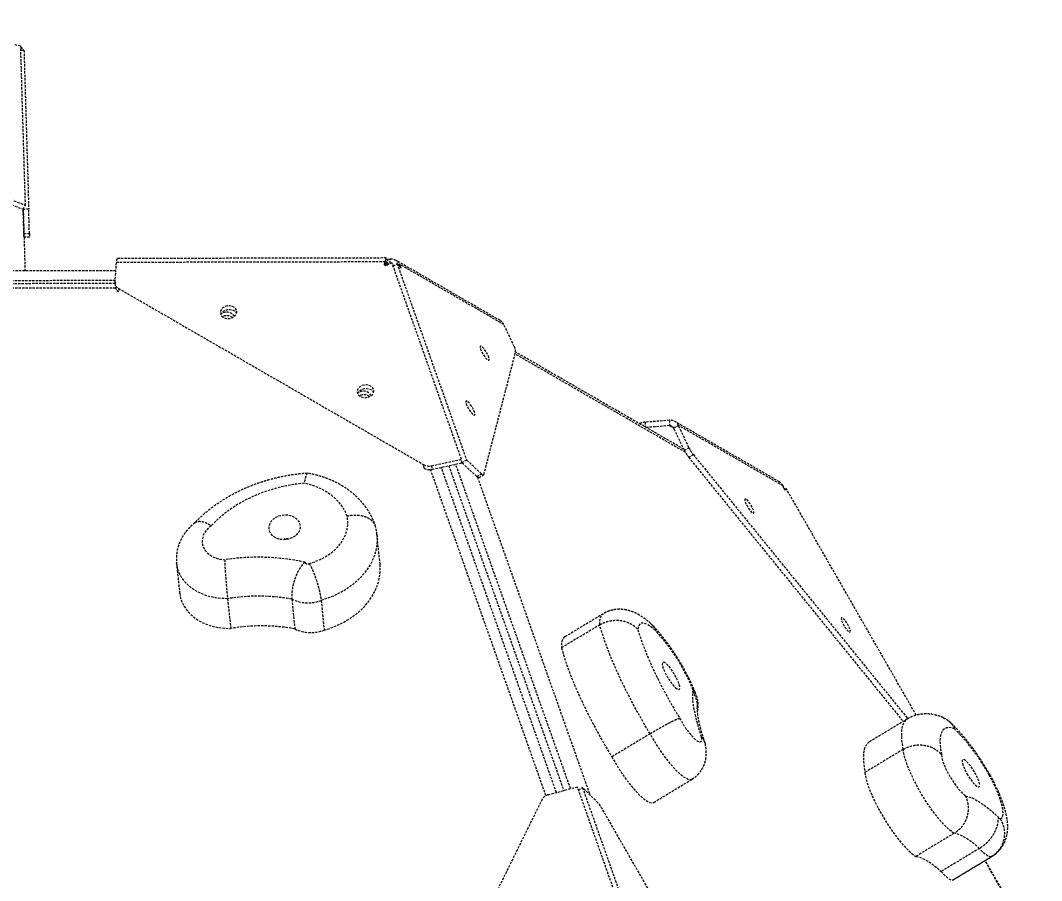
# Model space of a CAD drawing. Header units: millimetres. Extents: x -5934 to 4978, y -3536 to 3518.
# Drawn here: x 1960 to 2515, y 505 to 972 of the extents above; entities that cross this region are included whole.
import ezdxf

# ---------------------------------------------------------------- set-up
doc = ezdxf.new("R2010")
doc.units = ezdxf.units.MM
doc.linetypes.add('HIDDEN', pattern=[1.905, 1.27, -0.635])
for name, color, linetype in [('DIKOM_ОБЪЕКТ', 7, 'Continuous'), ('DIKOM_РАЗМЕР_ЗОНА', 7, 'Continuous'), ('DIKOM_РАЗМЕР_ОБЪЕКТА', 7, 'Continuous')]:
    doc.layers.add(name, color=color, linetype=linetype)
doc.styles.add('style1', font='arialbd.ttf', dxfattribs={"width": 0.8})
doc.dimstyles.new('1-50', dxfattribs={"dimtxt": 300, "dimasz": 200, "dimexe": 100, "dimexo": 0, "dimgap": 100, "dimtad": 1, "dimtxsty": 'style1', "dimcen": 200, "dimclrd": 7, "dimclre": 7, "dimclrt": 7, "dimadec": 1, "dimazin": 2, "dimtfac": 1, "dimtmove": 0, "dimatfit": 2, "dimfxl": 0, "dimlwd": 25, "dimlwe": 18, "dimarcsym": 0})

# ---------------------------------------------------------------- blocks, each defined once
blk = doc.blocks.new('*D0')
at = {"layer": 'Defpoints', "color": 0, "transparency": 16777216}
for p in [(-2296.89, 639), (2643.2, 244.5), (2643.2, -1241.2)]:
    blk.add_point(p, dxfattribs=at)
at = {"layer": 'DIKOM_РАЗМЕР_ОБЪЕКТА', "color": 7, "lineweight": 18, "transparency": 16777216}
for p, q in [((-2296.89, 639), (-2296.89, -1341.2)), ((2643.2, 244.5), (2643.2, -1341.2))]:
    blk.add_line(p, q, dxfattribs=at)
at = {"layer": 'DIKOM_РАЗМЕР_ОБЪЕКТА', "color": 7, "lineweight": 25, "transparency": 16777216}
blk.add_line((-2096.89, -1241.2), (2443.2, -1241.2), dxfattribs=at)
at = {"layer": 'DIKOM_РАЗМЕР_ОБЪЕКТА', "color": 7, "transparency": 16777216}
for points in [[(-2096.89, -1207.86), (-2096.89, -1274.53), (-2296.89, -1241.2)], [(2443.2, -1207.86), (2443.2, -1274.53), (2643.2, -1241.2)]]:
    blk.add_solid(points, dxfattribs=at)
at = {"layer": 'DIKOM_РАЗМЕР_ОБЪЕКТА', "color": 7, "transparency": 16777216, "insert": (101.53, -873.15), "char_height": 300, "attachment_point": 5, "style": 'style1'}
blk.add_mtext('{\\fArial|b0|i0|c204|p34;\\H1.75x;4950}', dxfattribs=at)
blk = doc.blocks.new('*D1')
at = {"layer": 'Defpoints', "color": 0, "transparency": 16777216}
for p in [(-1315.67, 1399.62), (-2761.53, -516.72), (2199.14, -516.72)]:
    blk.add_point(p, dxfattribs=at)
at = {"layer": 'DIKOM_РАЗМЕР_ОБЪЕКТА', "color": 7, "lineweight": 18, "transparency": 16777216}
for p, q in [((-1315.67, 1399.62), (-2861.53, 1399.62)), ((2199.14, -516.72), (-2861.53, -516.72))]:
    blk.add_line(p, q, dxfattribs=at)
at = {"layer": 'DIKOM_РАЗМЕР_ОБЪЕКТА', "color": 7, "lineweight": 25, "transparency": 16777216}
blk.add_line((-2761.53, 1199.62), (-2761.53, -316.72), dxfattribs=at)
at = {"layer": 'DIKOM_РАЗМЕР_ОБЪЕКТА', "color": 7, "transparency": 16777216}
for points in [[(-2794.86, 1199.62), (-2728.19, 1199.62), (-2761.53, 1399.62)], [(-2794.86, -316.72), (-2728.19, -316.72), (-2761.53, -516.72)]]:
    blk.add_solid(points, dxfattribs=at)
at = {"layer": 'DIKOM_РАЗМЕР_ОБЪЕКТА', "color": 7, "transparency": 16777216, "insert": (-3129.58, 684.6), "char_height": 300, "attachment_point": 5, "rotation": 90, "style": 'style1'}
blk.add_mtext('{\\fArial|b0|i0|c204|p34;\\H1.75x;1950}', dxfattribs=at)
blk = doc.blocks.new('*D2')
at = {"layer": 'Defpoints', "color": 0, "transparency": 16777216}
for p in [(-2311.07, 3518.49), (-5291.95, -2644.37), (2643.33, -2644.37)]:
    blk.add_point(p, dxfattribs=at)
at = {"layer": 'DIKOM_РАЗМЕР_ЗОНА', "color": 7, "lineweight": 18, "transparency": 16777216}
for p, q in [((-2311.07, 3518.49), (-5391.95, 3518.49)), ((2643.33, -2644.37), (-5391.95, -2644.37))]:
    blk.add_line(p, q, dxfattribs=at)
at = {"layer": 'DIKOM_РАЗМЕР_ЗОНА', "color": 7, "lineweight": 25, "transparency": 16777216}
blk.add_line((-5291.95, 3318.49), (-5291.95, -2444.37), dxfattribs=at)
at = {"layer": 'DIKOM_РАЗМЕР_ЗОНА', "color": 7, "transparency": 16777216}
for points in [[(-5325.28, 3318.49), (-5258.61, 3318.49), (-5291.95, 3518.49)], [(-5325.28, -2444.37), (-5258.61, -2444.37), (-5291.95, -2644.37)]]:
    blk.add_solid(points, dxfattribs=at)
at = {"layer": 'DIKOM_РАЗМЕР_ЗОНА', "color": 7, "transparency": 16777216, "insert": (-5660, 631.36), "char_height": 300, "attachment_point": 5, "rotation": 90, "style": 'style1'}
blk.add_mtext('{\\fArial|b0|i0|c204|p34;\\H1.75x;6150}', dxfattribs=at)
blk = doc.blocks.new('*D3')
at = {"layer": 'Defpoints', "color": 0, "transparency": 16777216}
for p in [(-4645.22, 715.38), (4976.69, 143.64), (4976.69, -3436.45)]:
    blk.add_point(p, dxfattribs=at)
at = {"layer": 'DIKOM_РАЗМЕР_ЗОНА', "color": 7, "lineweight": 18, "transparency": 16777216}
for p, q in [((-4645.22, 715.38), (-4645.22, -3536.45)), ((4976.69, 143.64), (4976.69, -3536.45))]:
    blk.add_line(p, q, dxfattribs=at)
at = {"layer": 'DIKOM_РАЗМЕР_ЗОНА', "color": 7, "lineweight": 25, "transparency": 16777216}
blk.add_line((-4445.22, -3436.45), (4776.69, -3436.45), dxfattribs=at)
at = {"layer": 'DIKOM_РАЗМЕР_ЗОНА', "color": 7, "transparency": 16777216}
for points in [[(-4445.22, -3403.11), (-4445.22, -3469.78), (-4645.22, -3436.45)], [(4776.69, -3403.11), (4776.69, -3469.78), (4976.69, -3436.45)]]:
    blk.add_solid(points, dxfattribs=at)
at = {"layer": 'DIKOM_РАЗМЕР_ЗОНА', "color": 7, "transparency": 16777216, "insert": (87.74, -3068.4), "char_height": 300, "attachment_point": 5, "style": 'style1'}
blk.add_mtext('{\\fArial|b0|i0|c204|p34;\\H1.75x;9600}', dxfattribs=at)

msp = doc.modelspace()

# ---------------------------------------------------------------- linework, layer by layer
at = {"layer": 'DIKOM_ОБЪЕКТ', "color": 7, "linetype": 'HIDDEN', "lineweight": 15}
for p, q in [((1960.062, 958.169), (1957.017, 958.901)), ((1962.643, 871.807), (1960.062, 958.169)), ((1960.129, 955.93), (1961.839, 955.981)), ((1961.839, 955.981), (1964.421, 869.62)), ((1947.545, 877.727), (1962.643, 871.807)), ((1946.269, 875.517), (1961.367, 869.598)), ((1961.367, 869.598), (1962.643, 871.807)), ((1961.416, 869.682), (1962.421, 836.16)), ((1961.417, 869.684), (1961.422, 869.53)), ((1964.421, 869.62), (1961.422, 869.53)), ((1961.815, 856.383), (1961.422, 869.53)), ((1961.464, 868.127), (1961.46, 868.197)), ((1964.814, 856.473), (1964.421, 869.62)), ((1961.815, 856.383), (1964.814, 856.473)), ((1964.871, 854.55), (1961.872, 854.461)), ((2011.339, 829.766), (2012.106, 840.72)), ((2158.126, 841.028), (2012.106, 840.72)), ((2158.697, 843.156), (2012.493, 842.847)), ((2157.725, 839.819), (2158.126, 841.028)), ((2157.77, 839.384), (2157.725, 839.819)), ((2158.326, 839.092), (2158.126, 841.028)), ((2158.757, 840.099), (2158.713, 843.139)), ((2161.813, 840.534), (2158.731, 839.238)), ((2159.507, 839.564), (2159.56, 842.435)), ((2159.56, 842.435), (2160.896, 842.624)), ((2160.849, 840.129), (2160.896, 842.624)), ((2199.582, 733.86), (2161.813, 840.534)), ((2162.43, 838.791), (2162.437, 838.788)), ((2162.433, 838.785), (2164.596, 840.089)), ((2220.54, 809.218), (2163.661, 842.063)), ((2164.596, 840.089), (2202.365, 733.414)), ((2166.428, 838.006), (2164.596, 840.089)), ((2165.172, 839.434), (2165.783, 839.802)), ((2165.783, 839.802), (2166.533, 838.409)), ((2222.535, 807.031), (2165.783, 839.802)), ((2166.232, 838.228), (2166.533, 838.409)), ((2011.794, 836.264), (1767.805, 835.747)), ((2011.643, 826.829), (1766.968, 826.31)), ((2011.343, 829.309), (1767.317, 828.792)), ((2011.42, 830.915), (1767.43, 830.399)), ((2011.347, 829.264), (2011.547, 827.328)), ((2013.176, 826.681), (2179.095, 730.879)), ((2013.176, 826.681), (2013.376, 824.745)), ((2228.214, 795.046), (2222.535, 807.031)), ((2211.771, 725.647), (2229.018, 792.126)), ((2321.264, 737.581), (2228.727, 791.007)), ((2320.409, 739.282), (2229, 792.056)), ((2312.609, 755.027), (2299.391, 753.953)), ((2312.609, 755.027), (2312.555, 752.112)), ((2296.409, 753.138), (2296.461, 753.189)), ((2296.459, 753.109), (2296.461, 753.189)), ((2299.391, 753.953), (2299.344, 751.443)), ((2312.555, 752.112), (2299.959, 751.088)), ((2312.555, 752.112), (2314.998, 750.701)), ((2317.496, 752.205), (2314.998, 750.701)), ((2320.677, 738.716), (2314.998, 750.701)), ((2372.396, 721.549), (2315.5, 754.393)), ((2374.265, 719.435), (2317.496, 752.205)), ((2323.174, 740.22), (2317.496, 752.205)), ((2320.677, 738.716), (2323.174, 740.22)), ((2183.359, 730.307), (2199.582, 733.86)), ((2199.782, 731.923), (2199.582, 733.86)), ((2202.365, 733.414), (2199.867, 731.91)), ((2210.399, 725.978), (2202.365, 733.414)), ((2325.574, 736.379), (2323.077, 734.874)), ((2323.077, 734.874), (2439.596, 591.467)), ((2325.574, 736.379), (2442.1, 592.964)), ((2179.295, 728.942), (2179.095, 730.879)), ((2245.483, 551.185), (2182.781, 728.258)), ((2183.359, 730.307), (2183.558, 728.37)), ((2183.558, 728.37), (2199.782, 731.923)), ((2251.176, 552.879), (2188.639, 729.483)), ((2192.68, 730.368), (2255.143, 553.971)), ((2258.825, 554.984), (2196.43, 731.189)), ((2199.749, 732.245), (2199.867, 731.91)), ((2207.902, 724.473), (2199.867, 731.91)), ((2207.902, 724.473), (2210.399, 725.978)), ((2208.251, 724.178), (2269.375, 551.562)), ((2209.113, 723.898), (2211.611, 725.402)), ((2374.768, 718.184), (2374.265, 719.435)), ((2375.127, 717.542), (2375.972, 718.051)), ((2375.434, 717.285), (2375.478, 717.311)), ((2375.972, 718.051), (2375.478, 717.311)), ((2446.714, 594.902), (2375.972, 718.051)), ((2155.325, 676.879), (2153.661, 693.017)), ((2044.768, 677.295), (2046.433, 661.157)), ((2072.495, 658.121), (2074.16, 641.983)), ((2107.381, 657.873), (2109.045, 641.735)), ((2123.313, 657.194), (2124.978, 641.057)), ((2276.577, 649.942), (2255.763, 637.403)), ((2274.68, 643.942), (2253.866, 631.402)), ((2441.912, 592.862), (2421.098, 580.323)), ((2302.068, 584.795), (2281.254, 572.256)), ((2439.661, 576.307), (2418.847, 563.768)), ((2246.63, 551.627), (2262.559, 556.012)), ((2300.332, 449.354), (2262.559, 556.012)), ((2263.178, 554.263), (2265.342, 555.566)), ((2265.342, 555.566), (2303.115, 448.908)), ((2273.671, 547.297), (2265.342, 555.566)), ((2304.027, 547.55), (2324.841, 560.089)), ((2243.424, 549.212), (2166.571, 393.492)), ((2382.415, 358.928), (2276.1, 543.979)), ((2467.361, 530.737), (2446.547, 518.198)), ((2481.098, 522.55), (2460.284, 510.011)), ((2466.705, 505.521), (2487.519, 518.061)), ((2467.232, 505.825), (2488.046, 518.364)), ((2488.046, 518.364), (2487.853, 518.26)), ((2564.816, 375.225), (2483.984, 515.918)), ((2564.985, 375.327), (2484.154, 516.02)), ((2467.022, 505.712), (2467.232, 505.825))]:
    msp.add_line(p, q, dxfattribs=at)
at = {"layer": 'DIKOM_ОБЪЕКТ', "color": 7, "linetype": 'HIDDEN', "lineweight": 15, "flags": 128}
for points in [[(1961.872, 854.461), (1961.871, 854.493), (1961.869, 854.589), (1961.864, 854.748), (1961.857, 854.967), (1961.849, 855.244), (1961.839, 855.576), (1961.828, 855.957), (1961.815, 856.383)], [(1964.814, 856.473), (1964.826, 856.047), (1964.838, 855.665), (1964.848, 855.334), (1964.856, 855.057), (1964.862, 854.837), (1964.867, 854.678), (1964.87, 854.582), (1964.871, 854.55)], [(2072.387, 817.098), (2071.161, 816.768), (2070.087, 816.192), (2069.252, 815.417), (2068.723, 814.505), (2068.544, 813.53), (2068.728, 812.572), (2069.261, 811.707), (2070.099, 811.006), (2071.176, 810.526), (2072.402, 810.305), (2073.68, 810.362), (2074.906, 810.692), (2075.98, 811.268), (2076.815, 812.043), (2077.344, 812.955), (2077.524, 813.93), (2077.34, 814.888), (2076.807, 815.753), (2075.968, 816.454), (2074.892, 816.934), (2073.665, 817.155), (2072.387, 817.098)], [(2068.842, 812.319), (2068.923, 812.569), (2069.452, 813.481), (2070.287, 814.256), (2071.361, 814.832), (2072.587, 815.162), (2073.864, 815.218), (2075.091, 814.998), (2076.168, 814.518), (2077.006, 813.817), (2077.425, 813.204)], [(2076.049, 811.318), (2075.659, 812.075), (2074.904, 812.831), (2073.89, 813.38), (2072.697, 813.68), (2071.423, 813.705), (2070.172, 813.454), (2069.118, 812.991)], [(2212.824, 792.42), (2212.119, 793.443), (2211.42, 794.306), (2210.782, 794.937), (2210.257, 795.286), (2209.887, 795.324), (2209.704, 795.049), (2209.721, 794.483), (2209.936, 793.671), (2210.334, 792.679), (2210.881, 791.589), (2211.533, 790.487), (2212.238, 789.464), (2212.937, 788.601), (2213.575, 787.97), (2214.1, 787.621), (2214.47, 787.583), (2214.653, 787.858), (2214.636, 788.425), (2214.42, 789.236), (2214.023, 790.228), (2213.476, 791.318), (2212.824, 792.42)], [(2146.748, 774.161), (2145.523, 773.832), (2144.449, 773.256), (2143.613, 772.48), (2143.085, 771.568), (2142.905, 770.594), (2143.089, 769.635), (2143.622, 768.77), (2144.461, 768.069), (2145.537, 767.589), (2146.764, 767.369), (2148.042, 767.425), (2149.267, 767.755), (2150.341, 768.331), (2151.176, 769.106), (2151.705, 770.018), (2151.885, 770.993), (2151.701, 771.952), (2151.168, 772.816), (2150.329, 773.517), (2149.253, 773.998), (2148.026, 774.218), (2146.748, 774.161)], [(2143.203, 769.383), (2143.284, 769.632), (2143.813, 770.544), (2144.648, 771.319), (2145.722, 771.895), (2146.948, 772.225), (2148.226, 772.282), (2149.453, 772.061), (2150.529, 771.581), (2151.368, 770.88), (2151.786, 770.268)], [(2150.412, 768.382), (2150.02, 769.142), (2149.266, 769.898), (2148.251, 770.448), (2147.058, 770.748), (2145.785, 770.773), (2144.533, 770.522), (2143.479, 770.058)], [(2205.094, 762.626), (2204.39, 763.649), (2203.69, 764.511), (2203.052, 765.142), (2202.527, 765.491), (2202.158, 765.53), (2201.974, 765.255), (2201.991, 764.688), (2202.207, 763.876), (2202.604, 762.885), (2203.151, 761.794), (2203.804, 760.693), (2204.508, 759.669), (2205.207, 758.807), (2205.846, 758.176), (2206.371, 757.827), (2206.74, 757.789), (2206.924, 758.064), (2206.907, 758.63), (2206.691, 759.442), (2206.293, 760.433), (2205.746, 761.524), (2205.094, 762.626)], [(2209.113, 723.898), (2209.112, 723.897), (2208.981, 723.856), (2208.819, 723.871), (2208.627, 723.942), (2208.408, 724.067), (2208.166, 724.245), (2207.902, 724.473)], [(2210.399, 725.978), (2210.663, 725.749), (2210.906, 725.571), (2211.125, 725.446), (2211.317, 725.376), (2211.479, 725.361), (2211.61, 725.402), (2211.708, 725.498), (2211.771, 725.647)], [(2114.147, 720.827), (2109.223, 720.261), (2104.346, 719.423), (2099.542, 718.318), (2094.837, 716.95), (2090.256, 715.327), (2085.823, 713.459), (2081.563, 711.354), (2077.499, 709.025), (2073.651, 706.484), (2070.042, 703.744), (2066.689, 700.821), (2063.612, 697.729)], [(2137.462, 702.928), (2136.395, 705.464), (2134.996, 707.892), (2133.278, 710.187), (2131.26, 712.326), (2128.962, 714.288), (2126.406, 716.053), (2123.617, 717.604), (2120.624, 718.925), (2117.457, 720.003), (2114.147, 720.827)], [(2353.892, 712.314), (2353.594, 712.225), (2353.49, 711.83), (2353.587, 711.158), (2353.879, 710.266), (2354.341, 709.225), (2354.936, 708.119), (2355.616, 707.038), (2356.325, 706.07), (2357.007, 705.293), (2357.606, 704.769), (2358.073, 704.543), (2358.371, 704.631), (2358.475, 705.027), (2358.378, 705.698), (2358.086, 706.59), (2357.624, 707.632), (2357.029, 708.738), (2356.35, 709.819), (2355.64, 710.787), (2354.958, 711.564), (2354.36, 712.087), (2353.892, 712.314)], [(2095.115, 694.987), (2095.701, 693.759), (2096.605, 692.66), (2097.791, 691.737), (2099.209, 691.025), (2100.801, 690.555), (2102.503, 690.346), (2104.245, 690.406), (2105.955, 690.732), (2107.563, 691.313), (2109.004, 692.123), (2110.218, 693.129), (2111.156, 694.291), (2111.779, 695.561), (2112.063, 696.887), (2111.994, 698.214), (2111.577, 699.488), (2110.828, 700.657), (2109.778, 701.674), (2108.469, 702.496), (2106.956, 703.089), (2105.3, 703.431), (2103.57, 703.506), (2101.835, 703.312), (2100.168, 702.856), (2098.635, 702.157), (2097.301, 701.244), (2096.219, 700.154), (2095.434, 698.932), (2094.979, 697.627), (2094.871, 696.294), (2095.115, 694.987)], [(2116.788, 677.311), (2119.844, 678.243), (2122.764, 679.425), (2125.51, 680.842), (2128.05, 682.476), (2130.35, 684.308), (2132.383, 686.314), (2134.122, 688.469), (2135.546, 690.746), (2136.637, 693.117), (2137.381, 695.551), (2137.769, 698.018), (2137.797, 700.487), (2137.462, 702.928)], [(2063.612, 697.729), (2061.973, 696.411), (2060.627, 694.916), (2059.608, 693.285), (2058.947, 691.563), (2058.659, 689.797), (2058.754, 688.036), (2059.229, 686.326), (2060.07, 684.716), (2061.255, 683.25), (2062.751, 681.967), (2064.518, 680.903), (2066.506, 680.087), (2068.662, 679.54), (2070.927, 679.279)], [(2153.661, 693.008), (2153.795, 690.291), (2153.605, 687.278), (2153.062, 684.275), (2152.173, 681.306), (2150.942, 678.396), (2149.381, 675.567), (2147.502, 672.842), (2145.32, 670.245), (2142.852, 667.794), (2140.12, 665.511), (2137.144, 663.414), (2133.949, 661.519), (2130.56, 659.842), (2127.005, 658.397), (2123.313, 657.194)], [(2072.495, 658.121), (2069.295, 658.215), (2066.149, 658.58), (2063.095, 659.213), (2060.171, 660.106), (2057.413, 661.247), (2054.854, 662.623), (2052.527, 664.216), (2050.46, 666.008), (2048.679, 667.975), (2047.205, 670.094), (2046.057, 672.338), (2045.249, 674.68), (2044.79, 677.091), (2044.764, 677.329)], [(2114.569, 677.907), (2114.663, 677.644), (2114.845, 677.412), (2115.102, 677.229), (2115.416, 677.105), (2115.766, 677.05), (2116.128, 677.068), (2116.477, 677.157), (2116.788, 677.311)], [(2124.978, 641.057), (2128.67, 642.259), (2132.225, 643.704), (2135.613, 645.381), (2138.808, 647.276), (2141.784, 649.373), (2144.517, 651.657), (2146.984, 654.107), (2149.166, 656.705), (2151.046, 659.429), (2152.607, 662.258), (2153.837, 665.168), (2154.727, 668.137), (2155.269, 671.14), (2155.459, 674.153), (2155.325, 676.879)], [(2046.433, 661.157), (2046.455, 660.954), (2046.913, 658.543), (2047.722, 656.2), (2048.87, 653.956), (2050.344, 651.837), (2052.125, 649.87), (2054.192, 648.078), (2056.519, 646.485), (2059.078, 645.109), (2061.836, 643.968), (2064.76, 643.075), (2067.814, 642.443), (2070.96, 642.077), (2074.16, 641.983)], [(2274.68, 643.942), (2274.7, 645.829), (2274.943, 647.404), (2275.407, 648.654), (2276.088, 649.569), (2276.576, 649.942)], [(2302.068, 584.795), (2299.163, 589.674), (2296.348, 594.581), (2293.635, 599.494), (2291.039, 604.388), (2288.57, 609.242), (2286.241, 614.032), (2284.063, 618.736), (2282.046, 623.331), (2280.2, 627.796), (2278.532, 632.109), (2277.052, 636.251), (2275.766, 640.201), (2274.68, 643.942)], [(2304.857, 641.037), (2303.233, 642.396), (2301.728, 643.473), (2300.358, 644.257), (2299.134, 644.741), (2298.071, 644.92), (2297.178, 644.792), (2296.465, 644.358), (2295.938, 643.623), (2295.603, 642.593), (2295.463, 641.28)], [(2406.32, 647.787), (2406.022, 647.699), (2405.918, 647.303), (2406.015, 646.632), (2406.307, 645.74), (2406.769, 644.698), (2407.364, 643.592), (2408.044, 642.512), (2408.753, 641.543), (2409.435, 640.766), (2410.033, 640.243), (2410.501, 640.017), (2410.799, 640.105), (2410.903, 640.5), (2410.806, 641.172), (2410.514, 642.064), (2410.052, 643.105), (2409.457, 644.211), (2408.778, 645.292), (2408.068, 646.26), (2407.386, 647.038), (2406.788, 647.561), (2406.32, 647.787)], [(2295.463, 641.28), (2296.5, 637.921), (2297.721, 634.375), (2299.118, 630.662), (2300.685, 626.802), (2302.413, 622.816), (2304.292, 618.725), (2306.312, 614.551), (2308.463, 610.316), (2310.734, 606.043), (2313.111, 601.755), (2315.582, 597.475), (2318.134, 593.226)], [(2255.763, 637.403), (2255.274, 637.03), (2254.593, 636.114), (2254.129, 634.864), (2253.886, 633.289), (2253.866, 631.402)], [(2253.866, 631.402), (2254.952, 627.662), (2256.238, 623.711), (2257.718, 619.57), (2259.386, 615.257), (2261.232, 610.792), (2263.249, 606.197), (2265.427, 601.493), (2267.756, 596.703), (2270.225, 591.849), (2272.821, 586.954), (2275.534, 582.042), (2278.349, 577.134), (2281.254, 572.256)], [(2315.919, 609.728), (2316.696, 609.111), (2317.342, 608.785), (2317.829, 608.761), (2318.138, 609.042), (2318.257, 609.617), (2318.179, 610.46), (2317.91, 611.538), (2317.459, 612.807), (2316.845, 614.215), (2316.093, 615.704), (2315.234, 617.213), (2314.304, 618.681), (2313.339, 620.047), (2312.381, 621.255), (2311.467, 622.256), (2310.636, 623.009), (2309.921, 623.483), (2309.351, 623.659), (2308.951, 623.53), (2308.736, 623.1), (2308.715, 622.387), (2308.89, 621.421), (2309.252, 620.242), (2309.787, 618.896), (2310.473, 617.44), (2311.283, 615.934), (2312.182, 614.438), (2313.135, 613.014), (2314.101, 611.72), (2315.042, 610.61), (2315.919, 609.728)], [(2330.005, 583.076), (2328.799, 586.881), (2327.762, 590.507), (2326.898, 593.942), (2326.209, 597.172), (2325.698, 600.188), (2325.367, 602.977), (2325.218, 605.532), (2325.249, 607.842)], [(2325.249, 607.842), (2325.42, 607.691), (2325.557, 607.617), (2325.651, 607.625), (2325.696, 607.714), (2325.688, 607.878), (2325.628, 608.106), (2325.521, 608.383), (2325.373, 608.688)], [(2318.134, 593.226), (2319.265, 591.221), (2320.481, 589.25), (2321.748, 587.367), (2323.032, 585.624), (2324.297, 584.067), (2325.51, 582.741), (2326.636, 581.68), (2327.645, 580.915), (2328.51, 580.465), (2329.206, 580.344), (2329.715, 580.555), (2330.022, 581.092), (2330.12, 581.94), (2330.005, 583.076)], [(2439.661, 576.307), (2439.152, 579.378), (2438.858, 582.179), (2438.78, 584.695), (2438.917, 586.916), (2439.27, 588.831), (2439.837, 590.431), (2440.615, 591.708), (2441.6, 592.657), (2441.907, 592.859)], [(2324.841, 560.089), (2324.599, 559.97), (2323.796, 559.842), (2322.821, 560.024), (2321.686, 560.514), (2320.406, 561.304), (2318.996, 562.386), (2317.473, 563.745), (2315.856, 565.366), (2314.166, 567.229), (2312.423, 569.309), (2310.648, 571.583), (2308.864, 574.021), (2307.093, 576.593), (2305.355, 579.268), (2303.674, 582.014), (2302.068, 584.795)], [(2467.534, 587.45), (2465.923, 587.939), (2464.479, 588.115), (2463.21, 587.977), (2462.122, 587.526), (2461.222, 586.763), (2460.514, 585.694), (2460.001, 584.324), (2459.688, 582.66), (2459.575, 580.712), (2459.664, 578.489), (2459.952, 576.004), (2460.44, 573.269)], [(2421.098, 580.323), (2420.787, 580.117), (2419.801, 579.169), (2419.023, 577.892), (2418.456, 576.292), (2418.103, 574.377), (2417.966, 572.156), (2418.044, 569.639), (2418.338, 566.839), (2418.847, 563.768)], [(2281.254, 572.256), (2282.86, 569.474), (2284.541, 566.729), (2286.279, 564.054), (2288.05, 561.481), (2289.835, 559.043), (2291.609, 556.77), (2293.352, 554.689), (2295.042, 552.827), (2296.659, 551.206), (2298.182, 549.846), (2299.592, 548.765), (2300.872, 547.974), (2302.007, 547.485), (2302.982, 547.303), (2303.785, 547.43), (2304.027, 547.55)], [(2467.361, 530.737), (2466.063, 531.567), (2464.637, 532.686), (2463.101, 534.081), (2461.473, 535.735), (2459.775, 537.628), (2458.026, 539.735), (2456.249, 542.032), (2454.466, 544.489), (2452.697, 547.077), (2450.966, 549.763), (2449.293, 552.515), (2447.699, 555.299), (2446.205, 558.079), (2444.827, 560.823), (2443.583, 563.495), (2442.489, 566.064), (2441.558, 568.497), (2440.802, 570.765), (2440.229, 572.839), (2439.847, 574.694), (2439.661, 576.307)], [(2460.44, 573.269), (2460.521, 572.178), (2460.812, 570.824), (2461.305, 569.244), (2461.987, 567.483), (2462.839, 565.587), (2463.838, 563.61), (2464.956, 561.605), (2466.163, 559.627), (2467.425, 557.73), (2468.709, 555.967), (2469.979, 554.385), (2471.2, 553.028), (2472.338, 551.932), (2473.364, 551.129)], [(2474.219, 563.081), (2475.118, 561.585), (2476.071, 560.16), (2477.037, 558.866), (2477.978, 557.754), (2478.856, 556.871), (2479.634, 556.253), (2480.28, 555.925), (2480.768, 555.9), (2481.078, 556.179), (2481.198, 556.752), (2481.122, 557.594), (2480.853, 558.671), (2480.403, 559.939), (2479.79, 561.347), (2479.039, 562.835), (2478.181, 564.345), (2477.25, 565.812), (2476.286, 567.179), (2475.327, 568.388), (2474.413, 569.391), (2473.581, 570.145), (2472.866, 570.621), (2472.295, 570.798), (2471.894, 570.67), (2471.678, 570.242), (2471.656, 569.531), (2471.83, 568.567), (2472.191, 567.388), (2472.725, 566.043), (2473.411, 564.588), (2474.219, 563.081)], [(2418.847, 563.768), (2419.033, 562.155), (2419.415, 560.3), (2419.988, 558.226), (2420.744, 555.958), (2421.675, 553.525), (2422.769, 550.956), (2424.013, 548.284), (2425.391, 545.54), (2426.886, 542.759), (2428.479, 539.976), (2430.152, 537.224), (2431.883, 534.538), (2433.652, 531.95), (2435.436, 529.492), (2437.213, 527.196), (2438.961, 525.088), (2440.659, 523.196), (2442.287, 521.542), (2443.823, 520.147), (2445.249, 519.027), (2446.547, 518.198)], [(2492.318, 538.544), (2493.001, 538.885), (2493.494, 539.535), (2493.792, 540.485), (2493.889, 541.724), (2493.786, 543.236), (2493.484, 545.002), (2492.985, 547), (2492.298, 549.204), (2491.429, 551.588), (2490.39, 554.122), (2489.195, 556.773), (2487.857, 559.508), (2486.395, 562.293)], [(2473.364, 551.129), (2475.125, 550.659), (2477.033, 549.908), (2479.079, 548.878), (2481.257, 547.573), (2483.559, 545.997), (2485.977, 544.157), (2488.503, 542.058), (2491.128, 539.708)], [(2491.128, 539.708), (2491.308, 539.395), (2491.505, 539.097), (2491.706, 538.835), (2491.896, 538.626), (2492.062, 538.486), (2492.193, 538.424), (2492.281, 538.443), (2492.318, 538.544)], [(2481.098, 522.55), (2479.063, 524.28), (2477.107, 525.815), (2475.237, 527.152), (2473.458, 528.287), (2471.775, 529.215), (2470.195, 529.934), (2468.722, 530.442), (2467.361, 530.737)], [(2487.519, 518.061), (2487.245, 517.95), (2486.676, 517.949), (2485.982, 518.179), (2485.174, 518.638), (2484.266, 519.317), (2483.273, 520.206), (2482.211, 521.29), (2481.098, 522.55)], [(2446.547, 518.198), (2447.909, 517.903), (2449.382, 517.395), (2450.962, 516.676), (2452.644, 515.747), (2454.423, 514.613), (2456.293, 513.276), (2458.249, 511.74), (2460.284, 510.011)], [(2460.284, 510.011), (2461.398, 508.75), (2462.46, 507.667), (2463.453, 506.778), (2464.36, 506.099), (2465.168, 505.64), (2465.862, 505.41), (2466.431, 505.411), (2466.705, 505.521)]]:
    msp.add_lwpolyline(points, dxfattribs=at)
at = {"layer": 'DIKOM_ОБЪЕКТ', "color": 7, "linetype": 'HIDDEN', "lineweight": 15}
for centre, radius, start, end in [((2016.79, 840.967), 4.69, 156.36764, 183.0233), ((2014.681, 829.667), 3.343, 178.28865, 243.25287), ((2014.931, 827.785), 3.414, 187.69339, 242.91189), ((2072.028, 806.992), 4.862, 50.95607, 118.339), ((2218.043, 804.936), 4.957, 25.00103, 59.75028), ((2223.294, 792.121), 5.723, 0.04793, 30.73034), ((2146.389, 764.06), 4.862, 50.89935, 118.38011), ((2313.048, 750.145), 4.902, 24.85593, 95.13923), ((2299.317, 748.233), 5.72, 89.26233, 119.95773), ((2312.774, 749.671), 2.451, 24.85781, 95.13735), ((2338.598, 747.242), 19.846, 205.44285, 218.5486), ((2341.092, 748.744), 19.842, 205.44167, 218.54977), ((2181.98, 736.205), 6.058, 241.56436, 283.15748), ((2182.179, 734.269), 6.058, 241.56436, 283.15748), ((2105.289, 679.301), 11.302, 89.31117, 102.46584), ((2089.036, 560.554), 120.098, 77.7249, 98.67225), ((2089.226, 557.913), 101.595, 79.70609, 99.47874), ((2116.146, 676.306), 20.411, 244.56619, 290.55608), ((2090.89, 541.776), 101.594, 79.70607, 99.47886), ((2117.811, 660.168), 20.411, 244.56666, 290.55579), ((2229.146, 570.341), 103.586, 21.72761, 43.0383), ((2390.16, 509.794), 109.623, 28.61384, 45.10424), ((2247.765, 546.786), 4.973, 103.19873, 150.79981), ((2261.702, 535.985), 16.469, 29.04185, 43.38564)]:
    msp.add_arc(centre, radius, start, end, dxfattribs=at)
for centre, major_axis, ratio, start_param, end_param in [((2158.525, 839.821), (0.785, 0.385), 0.7046712, 2.5366097, 4.6310048), ((2159.25, 842.614), (0.806, 0.03), 0.255535, 3.0041619, 5.098557), ((2159.195, 839.699), (0.806, 0.03), 0.255535, 3.757502, 5.098557), ((2166.222, 838.588), (-0.498, 0.791), 0.1902684, 2.2714912, 4.3658863), ((2375.079, 718.004), (-0.377, 0.714), 0.2556264, 1.1845554, 3.2789505)]:
    msp.add_ellipse(centre, major_axis=major_axis, ratio=ratio, start_param=start_param, end_param=end_param, dxfattribs=at)
for points, knots in [([(1960.074, 957.773), (1960.375, 957.54), (1961, 957.058), (1961.342, 956.342), (1961.519, 955.972)], [0, 0, 0, 0, 0.4820501, 1, 1, 1, 1]), ([(2158.126, 841.028), (2158.247, 841.458), (2158.467, 842.244), (2158.681, 842.898), (2158.734, 843.198), (2158.703, 843.127), (2158.697, 843.114)], [0, 0, 0, 0, 0.3484579, 0.6377726, 0.9316226, 1, 1, 1, 1]), ([(2158.326, 839.092), (2158.426, 839.302), (2158.607, 839.684), (2158.761, 840.004), (2158.745, 840.062), (2158.739, 840.081)], [0, 0, 0, 0, 0.4462404, 0.8098679, 1, 1, 1, 1]), ([(2160.896, 842.624), (2161.418, 842.638), (2162.374, 842.663), (2163.693, 842.109), (2164.895, 841.205), (2165.472, 840.294), (2165.783, 839.802)], [0, 0, 0, 0, 0.2731869, 0.5000217, 0.7304003, 1, 1, 1, 1]), ([(2162.169, 839.46), (2162.169, 839.459), (2162.392, 839.331), (2162.594, 839.21), (2162.755, 838.996), (2162.763, 838.985)], [0, 0, 0, 0, 0.00014669, 0.94669551, 1, 1, 1, 1]), ([(2115.916, 726.238), (2115.287, 726.196), (2112.945, 726.039), (2108.903, 725.578), (2103.818, 724.768), (2098.788, 723.7), (2093.834, 722.387), (2088.972, 720.832), (2084.223, 719.038), (2079.603, 717.012), (2075.131, 714.759), (2070.826, 712.288), (2066.705, 709.606), (2062.783, 706.724), (2059.089, 703.645), (2056.331, 701.096), (2054.86, 699.542), (2054.468, 699.127)], [0, 0, 0, 0, 0.0267307, 0.0994544, 0.1722017, 0.2449737, 0.317774, 0.3906066, 0.4634734, 0.5363711, 0.6092943, 0.6822263, 0.7551474, 0.8280323, 0.9008439, 0.9735418, 1, 1, 1, 1]), ([(2115.918, 726.211), (2115.836, 726.196), (2115.645, 726.161), (2115.326, 725.613), (2114.973, 724.659), (2114.576, 723.145), (2114.301, 721.74), (2114.149, 720.837), (2114.147, 720.827)], [0, 0, 0, 0, 0.1461468, 0.3409519, 0.5321818, 0.7288316, 0.9969017, 1, 1, 1, 1]), ([(2152.931, 697.264), (2152.684, 697.993), (2152.076, 699.785), (2150.834, 702.55), (2149.18, 705.524), (2147.244, 708.365), (2145.042, 711.061), (2142.581, 713.595), (2139.875, 715.953), (2136.938, 718.12), (2133.787, 720.079), (2130.441, 721.819), (2126.922, 723.327), (2123.253, 724.586), (2119.6, 725.578), (2117.139, 726.025), (2115.976, 726.237)], [0, 0, 0, 0, 0.0486587, 0.1196078, 0.1907593, 0.2623449, 0.3344731, 0.4072099, 0.4805885, 0.5545988, 0.629198, 0.7043138, 0.7798556, 0.8557285, 0.9318447, 1, 1, 1, 1]), ([(2374.265, 719.435), (2374.021, 719.891), (2373.575, 720.726), (2372.75, 721.345), (2372.387, 721.554), (2372.387, 721.554)], [0, 0, 0, 0, 0.54633384, 0.99993542, 1, 1, 1, 1]), ([(2054.792, 699.441), (2054.775, 699.428), (2053.934, 698.822), (2052.421, 697.447), (2050.363, 695.262), (2048.601, 692.872), (2047.142, 690.339), (2046.007, 687.695), (2045.201, 684.98), (2044.739, 682.229), (2044.581, 679.671), (2044.727, 678.051), (2044.79, 677.344)], [0, 0, 0, 0, 0.0025417, 0.1206953, 0.2385853, 0.3553107, 0.470562, 0.5841736, 0.6961216, 0.8065095, 0.9155333, 1, 1, 1, 1]), ([(2054.823, 699.399), (2054.975, 699.528), (2055.41, 699.9), (2056.432, 700.161), (2057.816, 700.189), (2059.417, 699.852), (2061.332, 699.113), (2062.776, 698.29), (2063.599, 697.737), (2063.612, 697.729)], [0, 0, 0, 0, 0.0898849, 0.2576159, 0.4301938, 0.5983696, 0.7713735, 0.9965807, 1, 1, 1, 1]), ([(2152.931, 697.031), (2152.879, 697.293), (2152.721, 698.096), (2152.019, 699.296), (2150.865, 700.594), (2149.35, 701.667), (2147.518, 702.512), (2145.444, 703.087), (2143.152, 703.388), (2140.509, 703.401), (2138.571, 703.153), (2137.488, 702.933), (2137.462, 702.928)], [0, 0, 0, 0, 0.0557285, 0.1706558, 0.2823505, 0.3972795, 0.5089951, 0.6239502, 0.7357218, 0.8507311, 0.9964566, 1, 1, 1, 1]), ([(2153.622, 693.002), (2153.575, 693.552), (2153.458, 694.913), (2153.151, 696.245), (2152.968, 697.039)], [0, 0, 0, 0, 0.404438, 1, 1, 1, 1]), ([(2070.927, 679.279), (2070.927, 679.267), (2070.937, 678.397), (2070.988, 676.739), (2071.125, 674.137), (2071.287, 671.679), (2071.479, 669.142), (2071.687, 666.644), (2071.904, 664.204), (2072.116, 661.942), (2072.319, 659.851), (2072.435, 658.703), (2072.495, 658.121)], [0, 0, 0, 0, 0.0020446, 0.1451441, 0.2509362, 0.3597596, 0.4650828, 0.5734333, 0.6785556, 0.7867074, 0.891829, 1, 1, 1, 1]), ([(2114.569, 677.907), (2114.562, 677.902), (2114.06, 677.566), (2113.184, 676.728), (2111.965, 675.139), (2110.807, 673.169), (2109.757, 670.895), (2108.883, 668.512), (2108.202, 666.143), (2107.701, 663.806), (2107.397, 661.621), (2107.268, 659.583), (2107.343, 658.448), (2107.381, 657.873)], [0, 0, 0, 0, 0.0010792, 0.0812565, 0.164377, 0.268226, 0.3751135, 0.4780727, 0.5839586, 0.6864888, 0.7919597, 0.8944932, 1, 1, 1, 1]), ([(2116.788, 677.311), (2116.794, 677.303), (2117.302, 676.559), (2118.067, 675.062), (2119.115, 672.664), (2119.998, 670.354), (2120.824, 667.945), (2121.556, 665.548), (2122.194, 663.187), (2122.705, 660.98), (2123.1, 658.922), (2123.241, 657.776), (2123.313, 657.194)], [0, 0, 0, 0, 0.0016837, 0.14323295, 0.24886904, 0.35755957, 0.46311877, 0.57173648, 0.67727057, 0.78586649, 0.89140054, 1, 1, 1, 1]), ([(2302.498, 644.572), (2302.221, 644.82), (2301.079, 645.842), (2299.153, 647.37), (2296.759, 648.988), (2294.534, 650.213), (2292.42, 651.132), (2290.324, 651.802), (2288.206, 652.238), (2286.058, 652.432), (2283.892, 652.369), (2281.735, 652.043), (2279.568, 651.41), (2277.828, 650.699), (2276.873, 650.086), (2276.595, 649.907)], [0, 0, 0, 0, 0.0415831, 0.1712312, 0.2848049, 0.379924, 0.4642611, 0.5420071, 0.6157283, 0.6870298, 0.7568713, 0.8258321, 0.8942813, 0.9691669, 1, 1, 1, 1]), ([(2274.68, 643.942), (2275.388, 644.329), (2276.825, 645.114), (2279.201, 645.898), (2281.685, 646.371), (2284.184, 646.486), (2286.669, 646.247), (2289.035, 645.663), (2291.256, 644.736), (2293.488, 643.347), (2294.808, 642.086), (2295.455, 641.289), (2295.463, 641.28)], [0, 0, 0, 0, 0.1043119, 0.2116551, 0.3159657, 0.4232777, 0.5279856, 0.6356772, 0.741392, 0.8501017, 0.9982828, 1, 1, 1, 1]), ([(2302.489, 644.563), (2302.901, 644.154), (2303.89, 643.176), (2304.552, 641.871), (2304.85, 641.057), (2304.857, 641.037)], [0, 0, 0, 0, 0.41209, 0.9860357, 1, 1, 1, 1]), ([(2326.669, 607.088), (2326.567, 607.347), (2326.08, 608.581), (2325.108, 610.824), (2323.713, 613.817), (2322.211, 616.803), (2320.619, 619.772), (2318.944, 622.715), (2317.196, 625.618), (2315.385, 628.465), (2313.52, 631.24), (2311.61, 633.926), (2309.661, 636.512), (2307.673, 638.988), (2305.637, 641.346), (2303.999, 643.108), (2303.032, 644.058), (2302.766, 644.32)], [0, 0, 0, 0, 0.0201457, 0.0960361, 0.1700949, 0.2428125, 0.3146818, 0.3860543, 0.4572002, 0.5283582, 0.5996841, 0.671423, 0.7438762, 0.8174338, 0.8926573, 0.9704279, 1, 1, 1, 1]), ([(2325.249, 607.842), (2325.253, 607.834), (2325.552, 607.273), (2326.163, 606.094), (2326.967, 604.111), (2327.529, 601.857), (2327.782, 600.069), (2327.704, 599.113), (2327.693, 598.978)], [0, 0, 0, 0, 0.0027515, 0.2069823, 0.4187049, 0.6832373, 0.9555082, 1, 1, 1, 1]), ([(2325.373, 608.688), (2325.378, 608.685), (2325.829, 608.4), (2326.335, 607.95), (2326.531, 607.35), (2326.558, 607.269)], [0, 0, 0, 0, 0.010126, 0.8652645, 1, 1, 1, 1]), ([(2327.82, 596.893), (2327.913, 597.316), (2328.127, 598.3), (2328.233, 599.863), (2328.186, 601.532), (2327.966, 603.148), (2327.581, 604.723), (2327.128, 606.104), (2326.725, 606.934), (2326.562, 607.271)], [0, 0, 0, 0, 0.121407, 0.2823228, 0.4381669, 0.5899723, 0.740255, 0.8948183, 1, 1, 1, 1]), ([(2331.887, 579.884), (2331.789, 580.176), (2331.312, 581.594), (2330.566, 583.998), (2329.712, 586.995), (2329.025, 589.729), (2328.493, 592.189), (2328.111, 594.347), (2327.865, 596.194), (2327.743, 597.677), (2327.712, 598.594), (2327.723, 598.921), (2327.725, 598.976)], [0, 0, 0, 0, 0.03262784, 0.15833959, 0.28272378, 0.40532675, 0.52579267, 0.64371467, 0.7586547, 0.87015067, 0.97780093, 1, 1, 1, 1]), ([(2461.409, 593.518), (2461.106, 593.649), (2460.034, 594.11), (2458.157, 594.725), (2455.784, 595.282), (2453.448, 595.577), (2451.133, 595.621), (2448.841, 595.403), (2446.509, 594.911), (2444.212, 594.076), (2442.635, 593.356), (2441.926, 592.865), (2441.898, 592.846)], [0, 0, 0, 0, 0.0550533, 0.1949505, 0.3220316, 0.4404865, 0.5530631, 0.6617317, 0.7678849, 0.8832037, 0.9953995, 1, 1, 1, 1]), ([(2302.068, 584.795), (2302.768, 585.214), (2304.188, 586.063), (2306.374, 587.333), (2308.549, 588.568), (2310.623, 589.714), (2312.573, 590.756), (2314.314, 591.646), (2315.827, 592.371), (2317.179, 592.954), (2317.853, 593.171), (2318.13, 593.225), (2318.134, 593.226)], [0, 0, 0, 0, 0.1053871, 0.213832, 0.3192176, 0.4276531, 0.5331408, 0.6416714, 0.7474285, 0.8562258, 0.9978489, 1, 1, 1, 1]), ([(2461.393, 593.482), (2461.787, 593.323), (2462.857, 592.89), (2464.394, 591.763), (2466.147, 589.987), (2467.095, 588.428), (2467.529, 587.461), (2467.534, 587.45)], [0, 0, 0, 0, 0.1446051, 0.3928171, 0.6480512, 0.9959801, 1, 1, 1, 1]), ([(2487.002, 562.081), (2486.787, 562.458), (2485.965, 563.893), (2484.48, 566.371), (2482.53, 569.481), (2480.524, 572.523), (2478.474, 575.48), (2476.388, 578.338), (2474.271, 581.085), (2472.125, 583.71), (2469.945, 586.209), (2467.714, 588.572), (2465.905, 590.355), (2464.821, 591.296), (2464.511, 591.565)], [0, 0, 0, 0, 0.0318999, 0.1217161, 0.2115398, 0.3014822, 0.3917334, 0.482526, 0.574147, 0.6669718, 0.761536, 0.8586386, 0.9595371, 1, 1, 1, 1]), ([(2330.005, 583.076), (2330.014, 583.066), (2330.616, 582.388), (2331.433, 581.104), (2332.044, 579.67), (2332.116, 578.983), (2332.123, 578.913)], [0, 0, 0, 0, 0.0077765, 0.5522413, 0.9547426, 1, 1, 1, 1]), ([(2324.819, 560.12), (2325.064, 560.256), (2325.953, 560.748), (2327.292, 561.859), (2328.788, 563.386), (2330.019, 565.061), (2331.003, 566.823), (2331.745, 568.646), (2332.258, 570.499), (2332.557, 572.362), (2332.662, 574.233), (2332.58, 576.133), (2332.393, 577.694), (2332.192, 578.621), (2332.128, 578.914)], [0, 0, 0, 0, 0.0372209, 0.134865, 0.229467, 0.3215415, 0.4115588, 0.4999977, 0.587437, 0.6747015, 0.7631077, 0.8549327, 0.9541834, 1, 1, 1, 1]), ([(2439.661, 576.307), (2440.373, 576.695), (2441.819, 577.483), (2444.211, 578.254), (2446.713, 578.699), (2449.231, 578.773), (2451.734, 578.48), (2454.109, 577.83), (2456.332, 576.828), (2458.519, 575.375), (2459.807, 574.081), (2460.431, 573.281), (2460.44, 573.269)], [0, 0, 0, 0, 0.1053842, 0.2138286, 0.3192133, 0.4276517, 0.5331346, 0.6416646, 0.7474226, 0.8562211, 0.9978469, 1, 1, 1, 1]), ([(2486.988, 562.067), (2486.988, 562.081), (2486.988, 562.263), (2486.701, 562.292), (2486.402, 562.293), (2486.395, 562.293)], [0, 0, 0, 0, 0.0782656, 0.9781248, 1, 1, 1, 1]), ([(2488.022, 518.398), (2488.355, 518.589), (2489.342, 519.155), (2490.779, 520.368), (2492.3, 521.958), (2493.56, 523.694), (2494.575, 525.523), (2495.353, 527.42), (2495.908, 529.363), (2496.259, 531.348), (2496.419, 533.397), (2496.394, 535.568), (2496.165, 537.961), (2495.688, 540.676), (2494.96, 543.567), (2494.008, 546.592), (2492.914, 549.579), (2491.662, 552.617), (2490.303, 555.623), (2488.841, 558.614), (2487.721, 560.768), (2487.093, 561.918), (2487.006, 562.076)], [0, 0, 0, 0, 0.0219203, 0.0650655, 0.1072083, 0.14866, 0.1897492, 0.2308559, 0.272485, 0.3153577, 0.3605651, 0.409762, 0.4654022, 0.5305194, 0.6050954, 0.6710128, 0.7396141, 0.8048038, 0.8678291, 0.9294884, 0.9902838, 1, 1, 1, 1]), ([(2473.364, 551.129), (2473.37, 551.116), (2473.848, 550.146), (2474.497, 548.348), (2474.933, 545.625), (2474.935, 543.126), (2474.544, 540.618), (2473.775, 538.218), (2472.636, 535.946), (2471.173, 533.916), (2469.415, 532.115), (2468.052, 531.201), (2467.361, 530.737)], [0, 0, 0, 0, 0.0020428, 0.1451469, 0.2509365, 0.3597561, 0.4650823, 0.5734327, 0.6785522, 0.7867063, 0.8918273, 1, 1, 1, 1]), ([(2491.128, 539.708), (2491.128, 539.705), (2491.114, 539.445), (2491.15, 538.73), (2491.098, 537.326), (2490.836, 535.57), (2490.259, 533.552), (2489.37, 531.456), (2488.197, 529.398), (2486.739, 527.4), (2485.056, 525.568), (2483.164, 523.896), (2481.793, 523.003), (2481.098, 522.55)], [0, 0, 0, 0, 0.00107808, 0.08125278, 0.16437322, 0.26822203, 0.37510901, 0.47806999, 0.58395455, 0.68648499, 0.79195716, 0.89448824, 1, 1, 1, 1]), ([(2492.318, 538.544), (2492.325, 538.533), (2492.93, 537.592), (2493.776, 535.808), (2494.472, 533.103), (2494.682, 530.603), (2494.469, 528.093), (2493.85, 525.684), (2492.816, 523.416), (2491.591, 521.534), (2490.579, 520.546), (2490.162, 520.14)], [0, 0, 0, 0, 0.0019508, 0.1661962, 0.2887645, 0.4148831, 0.5373697, 0.6633987, 0.7858555, 0.9118646, 1, 1, 1, 1]), ([(2487.499, 518.094), (2487.744, 518.231), (2488.614, 518.717), (2489.512, 519.417), (2490.09, 520.033), (2490.177, 520.126)], [0, 0, 0, 0, 0.248985, 0.8864865, 1, 1, 1, 1])]:
    msp.add_open_spline(points, degree=3, knots=knots, dxfattribs=at)

# ---------------------------------------------------------------- dimensions: what is measured, and where the dimension line sits
at = {"layer": 'DIKOM_РАЗМЕР_ЗОНА'}
dim = msp.add_linear_dim(base=(-5291.948, -2644.366), p1=(-2311.073, 3518.487), p2=(2643.327, -2644.366), angle=90, text='{\\fArial|b0|i0|c204|p34;\\H1.75x;6150}', dimstyle='1-50', dxfattribs=at)
dim.commit()
dim.dimension.update_dxf_attribs({"geometry": '*D2', "text_midpoint": (-5291.948, 631.362), "dimtype": 160})
dim = msp.add_linear_dim(base=(4976.687, -3436.446), p1=(-4645.215, 715.379), p2=(4976.687, 143.643), text='{\\fArial|b0|i0|c204|p34;\\H1.75x;9600}', dimstyle='1-50', dxfattribs=at)
dim.commit()
dim.dimension.update_dxf_attribs({"geometry": '*D3', "text_midpoint": (87.741, -3436.446), "dimtype": 160})
at = {"layer": 'DIKOM_РАЗМЕР_ОБЪЕКТА'}
dim = msp.add_linear_dim(base=(-2761.526, -516.724), p1=(-1315.667, 1399.616), p2=(2199.135, -516.724), angle=90, text='{\\fArial|b0|i0|c204|p34;\\H1.75x;1950}', dimstyle='1-50', dxfattribs=at)
dim.commit()
dim.dimension.update_dxf_attribs({"geometry": '*D1', "text_midpoint": (-2761.526, 684.6), "dimtype": 160})
dim = msp.add_linear_dim(base=(2643.204, -1241.198), p1=(-2296.887, 638.997), p2=(2643.204, 244.499), text='{\\fArial|b0|i0|c204|p34;\\H1.75x;4950}', dimstyle='1-50', dxfattribs=at)
dim.commit()
dim.dimension.update_dxf_attribs({"geometry": '*D0', "text_midpoint": (101.53, -1241.198), "dimtype": 160})

doc.saveas('drawing.dxf')
